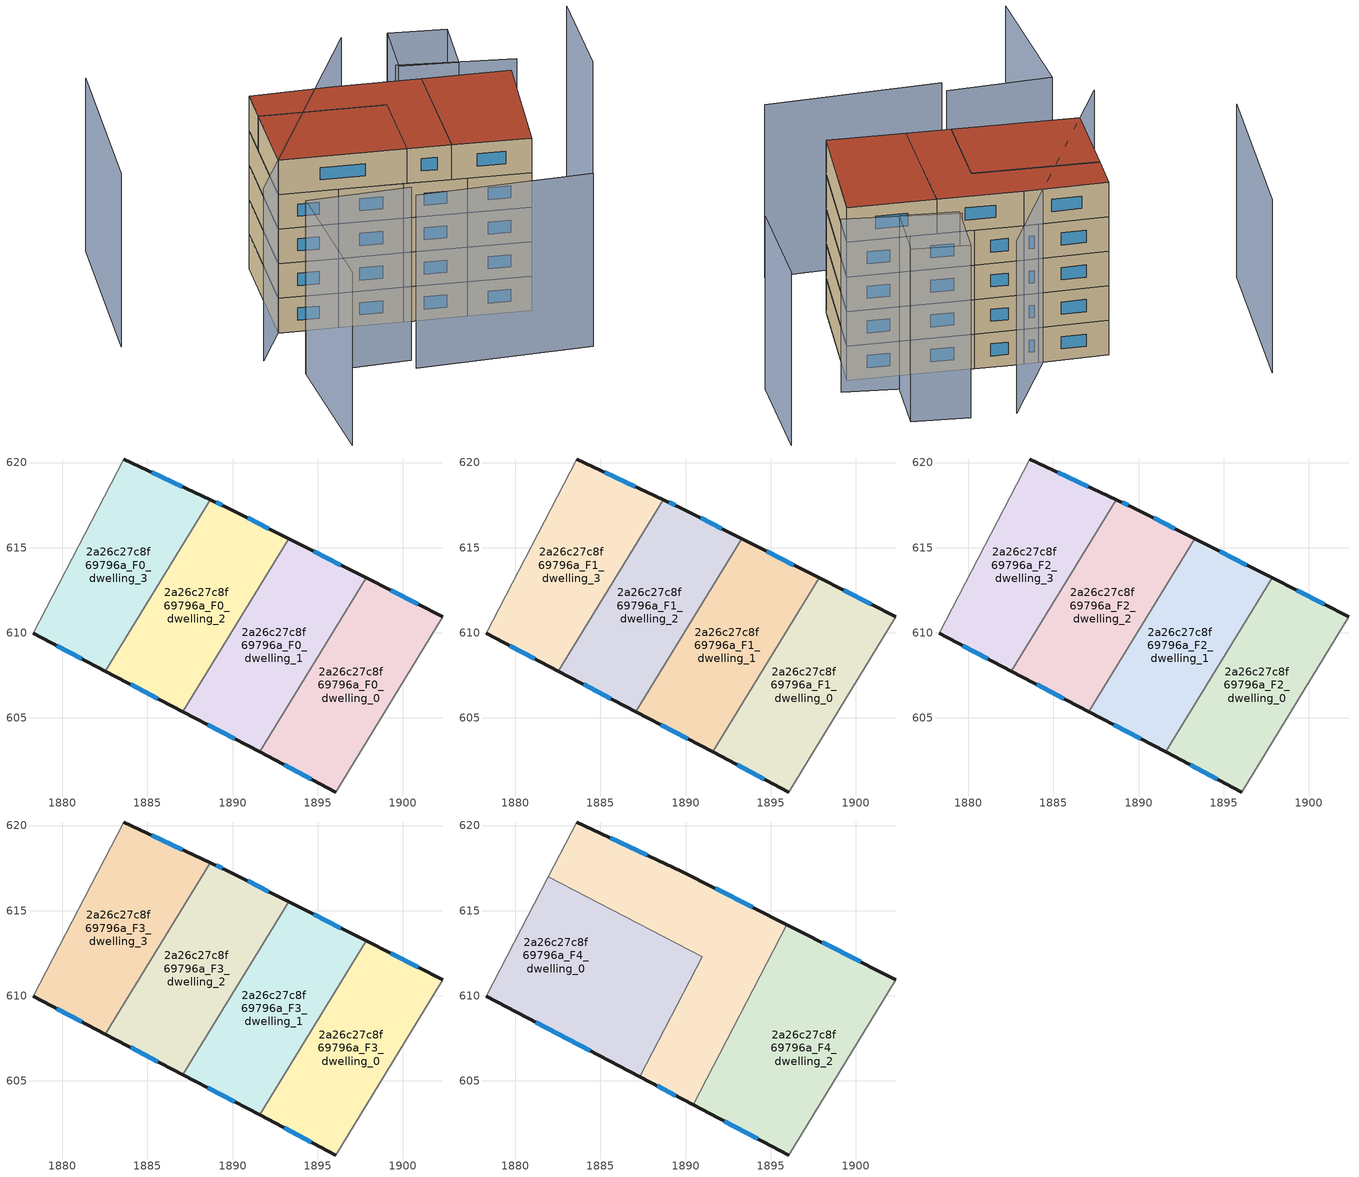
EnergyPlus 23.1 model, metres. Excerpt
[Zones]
2a26c27c8f69796a_F0_dwelling_0
 floor ground (EU_floor_Construction): 1902.37,610.94 1896.08,600.64 1891.59,602.99 1897.85,613.23 z0
 wall outside (EU_wall_Construction): 1902.37,610.94 1897.85,613.23 / 1891.59,602.99 1896.08,600.64 z0:3
 wall adiabatic (EU_wall_Construction): 1896.08,600.64 1902.37,610.94 z0:3
 wall to 2a26c27c8f69796a_F0_dwelling_1 (EU_wall_Construction): 1897.85,613.23 1891.59,602.99 z0:3
 window (EU_Window_Construction): 1900.9,611.68 1899.31,612.49 / 1893.04,602.23 1894.62,601.4 z0.97:2.03
2a26c27c8f69796a_F0_dwelling_1
 floor ground (EU_floor_Construction): 1897.85,613.23 1891.59,602.99 1887.07,605.36 1893.3,615.53 z0
 wall outside (EU_wall_Construction): 1897.85,613.23 1893.3,615.53 / 1887.07,605.36 1891.59,602.99 z0:3
 wall to 2a26c27c8f69796a_F0_dwelling_2 (EU_wall_Construction): 1893.3,615.53 1887.07,605.36 z0:3
 window (EU_Window_Construction): 1896.37,613.97 1894.77,614.78 / 1888.54,604.59 1890.12,603.76 z0.97:2.03
2a26c27c8f69796a_F0_dwelling_2
 floor ground (EU_floor_Construction): 1893.3,615.53 1887.07,605.36 1882.53,607.74 1888.7,617.82 1889.74,617.33 z0
 wall outside (EU_wall_Construction): 1893.3,615.53 1889.74,617.33 1888.7,617.82 / 1882.53,607.74 1887.07,605.36 z0:3
 wall to 2a26c27c8f69796a_F0_dwelling_3 (EU_wall_Construction): 1888.7,617.82 1882.53,607.74 z0:3
 window (EU_Window_Construction): 1889.4,617.49 1889.03,617.66 / 1892.14,616.11 1890.89,616.75 / 1884,606.97 1885.6,606.13 z0.97:2.03
2a26c27c8f69796a_F0_dwelling_3
 floor ground (EU_floor_Construction): 1888.7,617.82 1882.53,607.74 1878.28,609.97 1883.6,620.21 z0
 wall outside (EU_wall_Construction): 1878.28,609.97 1882.53,607.74 / 1888.7,617.82 1883.6,620.21 z0:3
 wall adiabatic (EU_wall_Construction): 1883.6,620.21 1878.28,609.97 z0:3
 window (EU_Window_Construction): 1879.66,609.25 1881.15,608.46 / 1887.04,618.59 1885.25,619.44 z0.97:2.03
2a26c27c8f69796a_F1_dwelling_0
 floor to 2a26c27c8f69796a_F0_dwelling_0 (EU_floor_Construction): 1902.37,610.94 1896.08,600.64 1891.59,602.99 1897.85,613.23 z3
 wall outside (EU_wall_Construction): 1902.37,610.94 1897.85,613.23 / 1891.59,602.99 1896.08,600.64 z3:6
 wall adiabatic (EU_wall_Construction): 1896.08,600.64 1902.37,610.94 z3:6
 wall to 2a26c27c8f69796a_F1_dwelling_1 (EU_wall_Construction): 1897.85,613.23 1891.59,602.99 z3:6
 window (EU_Window_Construction): 1900.9,611.68 1899.31,612.49 / 1893.04,602.23 1894.62,601.4 z3.97:5.03
2a26c27c8f69796a_F1_dwelling_1
 floor to 2a26c27c8f69796a_F0_dwelling_1 (EU_floor_Construction): 1897.85,613.23 1891.59,602.99 1887.07,605.36 1893.3,615.53 z3
 wall outside (EU_wall_Construction): 1897.85,613.23 1893.3,615.53 / 1887.07,605.36 1891.59,602.99 z3:6
 wall to 2a26c27c8f69796a_F1_dwelling_2 (EU_wall_Construction): 1893.3,615.53 1887.07,605.36 z3:6
 window (EU_Window_Construction): 1896.37,613.97 1894.77,614.78 / 1888.54,604.59 1890.12,603.76 z3.97:5.03
2a26c27c8f69796a_F1_dwelling_2
 floor to 2a26c27c8f69796a_F0_dwelling_2 (EU_floor_Construction): 1893.3,615.53 1887.07,605.36 1882.53,607.74 1888.7,617.82 1889.74,617.33 z3
 wall outside (EU_wall_Construction): 1893.3,615.53 1889.74,617.33 1888.7,617.82 / 1882.53,607.74 1887.07,605.36 z3:6
 wall to 2a26c27c8f69796a_F1_dwelling_3 (EU_wall_Construction): 1888.7,617.82 1882.53,607.74 z3:6
 window (EU_Window_Construction): 1889.4,617.49 1889.03,617.66 / 1892.14,616.11 1890.89,616.75 / 1884,606.97 1885.6,606.13 z3.97:5.03
2a26c27c8f69796a_F1_dwelling_3
 floor to 2a26c27c8f69796a_F0_dwelling_3 (EU_floor_Construction): 1888.7,617.82 1882.53,607.74 1878.28,609.97 1883.6,620.21 z3
 wall outside (EU_wall_Construction): 1878.28,609.97 1882.53,607.74 / 1888.7,617.82 1883.6,620.21 z3:6
 wall adiabatic (EU_wall_Construction): 1883.6,620.21 1878.28,609.97 z3:6
 window (EU_Window_Construction): 1879.66,609.25 1881.15,608.46 / 1887.04,618.59 1885.25,619.44 z3.97:5.03
2a26c27c8f69796a_F2_dwelling_0
 floor to 2a26c27c8f69796a_F1_dwelling_0 (EU_floor_Construction): 1902.37,610.94 1896.08,600.64 1891.59,602.99 1897.85,613.23 z6
 wall outside (EU_wall_Construction): 1902.37,610.94 1897.85,613.23 / 1891.59,602.99 1896.08,600.64 z6:9
 wall adiabatic (EU_wall_Construction): 1896.08,600.64 1902.37,610.94 z6:9
 wall to 2a26c27c8f69796a_F2_dwelling_1 (EU_wall_Construction): 1897.85,613.23 1891.59,602.99 z6:9
 window (EU_Window_Construction): 1900.9,611.68 1899.31,612.49 / 1893.04,602.23 1894.62,601.4 z6.97:8.03
2a26c27c8f69796a_F2_dwelling_1
 floor to 2a26c27c8f69796a_F1_dwelling_1 (EU_floor_Construction): 1897.85,613.23 1891.59,602.99 1887.07,605.36 1893.3,615.53 z6
 wall outside (EU_wall_Construction): 1897.85,613.23 1893.3,615.53 / 1887.07,605.36 1891.59,602.99 z6:9
 wall to 2a26c27c8f69796a_F2_dwelling_2 (EU_wall_Construction): 1893.3,615.53 1887.07,605.36 z6:9
 window (EU_Window_Construction): 1896.37,613.97 1894.77,614.78 / 1888.54,604.59 1890.12,603.76 z6.97:8.03
2a26c27c8f69796a_F2_dwelling_2
 floor to 2a26c27c8f69796a_F1_dwelling_2 (EU_floor_Construction): 1893.3,615.53 1887.07,605.36 1882.53,607.74 1888.7,617.82 1889.74,617.33 z6
 wall outside (EU_wall_Construction): 1893.3,615.53 1889.74,617.33 1888.7,617.82 / 1882.53,607.74 1887.07,605.36 z6:9
 wall to 2a26c27c8f69796a_F2_dwelling_3 (EU_wall_Construction): 1888.7,617.82 1882.53,607.74 z6:9
 window (EU_Window_Construction): 1889.4,617.49 1889.03,617.66 / 1892.14,616.11 1890.89,616.75 / 1884,606.97 1885.6,606.13 z6.97:8.03
2a26c27c8f69796a_F2_dwelling_3
 floor to 2a26c27c8f69796a_F1_dwelling_3 (EU_floor_Construction): 1888.7,617.82 1882.53,607.74 1878.28,609.97 1883.6,620.21 z6
 wall outside (EU_wall_Construction): 1878.28,609.97 1882.53,607.74 / 1888.7,617.82 1883.6,620.21 z6:9
 wall adiabatic (EU_wall_Construction): 1883.6,620.21 1878.28,609.97 z6:9
 window (EU_Window_Construction): 1879.66,609.25 1881.15,608.46 / 1887.04,618.59 1885.25,619.44 z6.97:8.03
2a26c27c8f69796a_F3_dwelling_0
 floor to 2a26c27c8f69796a_F2_dwelling_0 (EU_floor_Construction): 1902.37,610.94 1896.08,600.64 1891.59,602.99 1897.85,613.23 z9
 wall outside (EU_wall_Construction): 1902.37,610.94 1897.85,613.23 / 1891.59,602.99 1896.08,600.64 z9:12
 wall adiabatic (EU_wall_Construction): 1896.08,600.64 1902.37,610.94 z9:12
 wall to 2a26c27c8f69796a_F3_dwelling_1 (EU_wall_Construction): 1897.85,613.23 1891.59,602.99 z9:12
 window (EU_Window_Construction): 1900.9,611.68 1899.31,612.49 / 1893.04,602.23 1894.62,601.4 z9.97:11.03
2a26c27c8f69796a_F3_dwelling_1
 floor to 2a26c27c8f69796a_F2_dwelling_1 (EU_floor_Construction): 1897.85,613.23 1891.59,602.99 1887.07,605.36 1893.3,615.53 z9
 wall outside (EU_wall_Construction): 1897.85,613.23 1893.3,615.53 / 1887.07,605.36 1891.59,602.99 z9:12
 wall to 2a26c27c8f69796a_F3_dwelling_2 (EU_wall_Construction): 1893.3,615.53 1887.07,605.36 z9:12
 window (EU_Window_Construction): 1896.37,613.97 1894.77,614.78 / 1888.54,604.59 1890.12,603.76 z9.97:11.03
2a26c27c8f69796a_F3_dwelling_2
 floor to 2a26c27c8f69796a_F2_dwelling_2 (EU_floor_Construction): 1893.3,615.53 1887.07,605.36 1882.53,607.74 1888.7,617.82 1889.74,617.33 z9
 wall outside (EU_wall_Construction): 1893.3,615.53 1889.74,617.33 1888.7,617.82 / 1882.53,607.74 1887.07,605.36 z9:12
 wall to 2a26c27c8f69796a_F3_dwelling_3 (EU_wall_Construction): 1888.7,617.82 1882.53,607.74 z9:12
 window (EU_Window_Construction): 1889.4,617.49 1889.03,617.66 / 1892.14,616.11 1890.89,616.75 / 1884,606.97 1885.6,606.13 z9.97:11.03
2a26c27c8f69796a_F3_dwelling_3
 floor to 2a26c27c8f69796a_F2_dwelling_3 (EU_floor_Construction): 1888.7,617.82 1882.53,607.74 1878.28,609.97 1883.6,620.21 z9
 wall outside (EU_wall_Construction): 1878.28,609.97 1882.53,607.74 / 1888.7,617.82 1883.6,620.21 z9:12
 wall adiabatic (EU_wall_Construction): 1883.6,620.21 1878.28,609.97 z9:12
 window (EU_Window_Construction): 1879.66,609.25 1881.15,608.46 / 1887.04,618.59 1885.25,619.44 z9.97:11.03
2a26c27c8f69796a_F4_dwelling_0
 floor to 2a26c27c8f69796a_F3_dwelling_3 (EU_floor_Construction): 1886.68,614.53 1882.53,607.74 1878.28,609.97 1881.93,617 z12
 floor to 2a26c27c8f69796a_F3_dwelling_2 (EU_floor_Construction): 1890.99,612.29 1889.15,608.75 1887.07,605.36 1882.53,607.74 1886.68,614.53 z12
 floor to 2a26c27c8f69796a_F3_dwelling_1 (EU_floor_Construction): 1889.15,608.75 1887.32,605.23 1887.07,605.36 z12
 wall outside (EU_wall_Construction): 1878.28,609.97 1887.32,605.23 z12:15
 wall adiabatic (EU_wall_Construction): 1881.93,617 1878.28,609.97 z12:15
 wall to 2a26c27c8f69796a_F4_dwelling_1 (EU_wall_Construction): 1887.32,605.23 1890.99,612.29 1881.93,617 z12:15
 window (EU_Window_Construction): 1881.21,608.43 1884.39,606.77 z12.97:14.03
 roof outside (EU_roof_Construction): 1887.32,605.23 1890.99,612.29 1881.93,617 1878.28,609.97 z15
2a26c27c8f69796a_F4_dwelling_1
 floor to 2a26c27c8f69796a_F3_dwelling_1 (EU_floor_Construction): 1895.96,614.18 1890.46,603.59 1887.32,605.23 1889.15,608.75 1893.3,615.53 z12
 floor to 2a26c27c8f69796a_F3_dwelling_3 (EU_floor_Construction): 1888.7,617.82 1886.68,614.53 1881.93,617 1883.6,620.21 z12
 floor to 2a26c27c8f69796a_F3_dwelling_2 (EU_floor_Construction): 1893.3,615.53 1889.15,608.75 1890.99,612.29 1886.68,614.53 1888.7,617.82 1889.74,617.33 z12
 wall outside (EU_wall_Construction): 1895.96,614.18 1889.74,617.33 1883.6,620.21 / 1887.32,605.23 1890.46,603.59 z12:15
 wall adiabatic (EU_wall_Construction): 1883.6,620.21 1881.93,617 z12:15
 wall to 2a26c27c8f69796a_F4_dwelling_2 (EU_wall_Construction): 1890.46,603.59 1895.96,614.18 z12:15
 window (EU_Window_Construction): 1887.75,618.26 1885.59,619.28 / 1893.94,615.2 1891.75,616.31 / 1888.34,604.7 1889.44,604.12 z12.97:14.03
 roof outside (EU_roof_Construction): 1890.46,603.59 1895.96,614.18 1889.74,617.33 1883.6,620.21 1881.93,617 1890.99,612.29 1887.32,605.23 z15
2a26c27c8f69796a_F4_dwelling_2
 floor to 2a26c27c8f69796a_F3_dwelling_0 (EU_floor_Construction): 1902.37,610.94 1896.08,600.64 1891.59,602.99 1897.85,613.23 z12
 floor to 2a26c27c8f69796a_F3_dwelling_1 (EU_floor_Construction): 1897.85,613.23 1891.59,602.99 1890.46,603.59 1895.96,614.18 z12
 wall outside (EU_wall_Construction): 1902.37,610.94 1895.96,614.18 / 1890.46,603.59 1896.08,600.64 z12:15
 wall adiabatic (EU_wall_Construction): 1896.08,600.64 1902.37,610.94 z12:15
 window (EU_Window_Construction): 1900.29,611.99 1898.04,613.13 / 1892.28,602.63 1894.25,601.6 z12.97:14.03
 roof outside (EU_roof_Construction): 1896.08,600.64 1902.37,610.94 1895.96,614.18 1890.46,603.59 z15
shading: 1882.73,598.38 1895.92,592.79 / 1870.35,590.97 1875.45,603.04 / 1875.45,603.04 1883.29,599.72 / 1895.67,623.73 1874.3,606.83 / 1875.68,630.64 1867.24,615.76 / 1908.23,608.13 1912.84,617.06 / 1903.96,612.24 1895.93,617.29 / 1898.96,622.12 1903.04,619.74 / 1903.04,619.74 1900.06,614.6 / 1900.06,614.6 1895.97,616.98 / 1895.97,616.98 1898.96,622.12 z0:15
[Building]
EU S2 Campaign: North Axis=0; Terrain=City; Solar Distribution=FullExterior
[Site:Location]
Bologna: Latitude=44.5; Longitude=11.25; Time Zone=1; Elevation=37
[SizingPeriod:WeatherFileDays]
AnnualSizingPeriod: Begin Month=1; Begin Day of Month=1; End Month=12; End Day of Month=31; Day of Week for Start Day=Monday; Use Weather File Daylight Saving Period=No; Use Weather File Rain and Snow Indicators=No
[MATERIAL]
EU_InternalMass_Material: Roughness=MediumRough; Thickness=0.1; Conductivity=1; Density=1800; Specific Heat=900; Thermal Absorptance=0.9; Solar Absorptance=0.7; Visible Absorptance=0.7
[MATERIAL:NOMASS] Roughness=MediumRough; Thermal Absorptance=0.9; Solar Absorptance=0.7; Visible Absorptance=0.7
Name | Thermal Resistance
EU_wall_NoMass | 0.779417
EU_roof_NoMass | 0.435466
EU_floor_NoMass | 0.588222
[WINDOWMATERIAL:SIMPLEGLAZINGSYSTEM]
EU_Window_SimpleGlazing: UFactor=5.16242; Solar Heat Gain Coefficient=0.85; Visible Transmittance=0.85
[CONSTRUCTION]
EU_wall_Construction: EU_wall_NoMass
EU_roof_Construction: EU_roof_NoMass
EU_floor_Construction: EU_floor_NoMass
EU_Window_Construction: EU_Window_SimpleGlazing
EU_InternalMass_Construction: EU_InternalMass_Material
[ZONE] Type=1; Multiplier=1; Ceiling Height=autocalculate; Floor Area=autocalculate; Part of Total Floor Area=Yes
Name | Volume
2a26c27c8f69796a_F0_dwelling_0; 2a26c27c8f69796a_F1_dwelling_0; 2a26c27c8f69796a_F2_dwelling_0; 2a26c27c8f69796a_F3_dwelling_0 | 182.402
2a26c27c8f69796a_F4_dwelling_0 | 243.1875
2a26c27c8f69796a_F0_dwelling_1; 2a26c27c8f69796a_F1_dwelling_1; 2a26c27c8f69796a_F2_dwelling_1; 2a26c27c8f69796a_F3_dwelling_1 | 182.405
2a26c27c8f69796a_F4_dwelling_1 | 243.193
2a26c27c8f69796a_F0_dwelling_2; 2a26c27c8f69796a_F1_dwelling_2; 2a26c27c8f69796a_F2_dwelling_2; 2a26c27c8f69796a_F3_dwelling_2 | 182.404
2a26c27c8f69796a_F4_dwelling_2 | 243.19
2a26c27c8f69796a_F0_dwelling_3; 2a26c27c8f69796a_F1_dwelling_3; 2a26c27c8f69796a_F2_dwelling_3; 2a26c27c8f69796a_F3_dwelling_3 | 182.383
[INTERNALMASS] Construction=EU_InternalMass_Construction
Name | Zone or ZoneList | Surface Area
2a26c27c8f69796a_F0_dwelling_0_EU_InternalMass | 2a26c27c8f69796a_F0_dwelling_0 | 60.8006
2a26c27c8f69796a_F0_dwelling_1_EU_InternalMass | 2a26c27c8f69796a_F0_dwelling_1 | 60.802
2a26c27c8f69796a_F0_dwelling_2_EU_InternalMass | 2a26c27c8f69796a_F0_dwelling_2 | 60.8009
2a26c27c8f69796a_F0_dwelling_3_EU_InternalMass | 2a26c27c8f69796a_F0_dwelling_3 | 60.7948
2a26c27c8f69796a_F1_dwelling_0_EU_InternalMass | 2a26c27c8f69796a_F1_dwelling_0 | 60.8006
2a26c27c8f69796a_F1_dwelling_1_EU_InternalMass | 2a26c27c8f69796a_F1_dwelling_1 | 60.802
2a26c27c8f69796a_F1_dwelling_2_EU_InternalMass | 2a26c27c8f69796a_F1_dwelling_2 | 60.8009
2a26c27c8f69796a_F1_dwelling_3_EU_InternalMass | 2a26c27c8f69796a_F1_dwelling_3 | 60.7948
2a26c27c8f69796a_F2_dwelling_0_EU_InternalMass | 2a26c27c8f69796a_F2_dwelling_0 | 60.8006
2a26c27c8f69796a_F2_dwelling_1_EU_InternalMass | 2a26c27c8f69796a_F2_dwelling_1 | 60.802
2a26c27c8f69796a_F2_dwelling_2_EU_InternalMass | 2a26c27c8f69796a_F2_dwelling_2 | 60.8009
2a26c27c8f69796a_F2_dwelling_3_EU_InternalMass | 2a26c27c8f69796a_F2_dwelling_3 | 60.7948
2a26c27c8f69796a_F3_dwelling_0_EU_InternalMass | 2a26c27c8f69796a_F3_dwelling_0 | 60.8006
2a26c27c8f69796a_F3_dwelling_1_EU_InternalMass | 2a26c27c8f69796a_F3_dwelling_1 | 60.802
2a26c27c8f69796a_F3_dwelling_2_EU_InternalMass | 2a26c27c8f69796a_F3_dwelling_2 | 60.8009
2a26c27c8f69796a_F3_dwelling_3_EU_InternalMass | 2a26c27c8f69796a_F3_dwelling_3 | 60.7948
2a26c27c8f69796a_F4_dwelling_0_EU_InternalMass | 2a26c27c8f69796a_F4_dwelling_0 | 81.0624
2a26c27c8f69796a_F4_dwelling_1_EU_InternalMass | 2a26c27c8f69796a_F4_dwelling_1 | 81.0642
2a26c27c8f69796a_F4_dwelling_2_EU_InternalMass | 2a26c27c8f69796a_F4_dwelling_2 | 81.0605
[OTHEREQUIPMENT] Fuel Type=Electricity; Design Level Calculation Method=Watts/Area; Power per Zone Floor Area=1; Fraction Latent=0; Fraction Radiant=0; Fraction Lost=0; Carbon Dioxide Generation Rate=0; EndUse Subcategory=EU_Step8_InternalGains
Name | Zone or ZoneList or Space or SpaceList | Schedule
EU_Step8_InternalGain_2a26c27c8f69796a_F0_dwelling_0_f000 | 2a26c27c8f69796a_F0_dwelling_0 | EU_Step8_GainSchedule_2a26c27c8f69796a_F0_dwelling_0_f000
EU_Step8_InternalGain_2a26c27c8f69796a_F0_dwelling_1_f000 | 2a26c27c8f69796a_F0_dwelling_1 | EU_Step8_GainSchedule_2a26c27c8f69796a_F0_dwelling_1_f000
EU_Step8_InternalGain_2a26c27c8f69796a_F0_dwelling_2_f000 | 2a26c27c8f69796a_F0_dwelling_2 | EU_Step8_GainSchedule_2a26c27c8f69796a_F0_dwelling_2_f000
EU_Step8_InternalGain_2a26c27c8f69796a_F0_dwelling_3_f000 | 2a26c27c8f69796a_F0_dwelling_3 | EU_Step8_GainSchedule_2a26c27c8f69796a_F0_dwelling_3_f000
EU_Step8_InternalGain_2a26c27c8f69796a_F1_dwelling_0_f000 | 2a26c27c8f69796a_F1_dwelling_0 | EU_Step8_GainSchedule_2a26c27c8f69796a_F1_dwelling_0_f000
EU_Step8_InternalGain_2a26c27c8f69796a_F1_dwelling_1_f000 | 2a26c27c8f69796a_F1_dwelling_1 | EU_Step8_GainSchedule_2a26c27c8f69796a_F1_dwelling_1_f000
EU_Step8_InternalGain_2a26c27c8f69796a_F1_dwelling_2_f000 | 2a26c27c8f69796a_F1_dwelling_2 | EU_Step8_GainSchedule_2a26c27c8f69796a_F1_dwelling_2_f000
EU_Step8_InternalGain_2a26c27c8f69796a_F1_dwelling_3_f000 | 2a26c27c8f69796a_F1_dwelling_3 | EU_Step8_GainSchedule_2a26c27c8f69796a_F1_dwelling_3_f000
EU_Step8_InternalGain_2a26c27c8f69796a_F2_dwelling_0_f000 | 2a26c27c8f69796a_F2_dwelling_0 | EU_Step8_GainSchedule_2a26c27c8f69796a_F2_dwelling_0_f000
EU_Step8_InternalGain_2a26c27c8f69796a_F2_dwelling_1_f000 | 2a26c27c8f69796a_F2_dwelling_1 | EU_Step8_GainSchedule_2a26c27c8f69796a_F2_dwelling_1_f000
EU_Step8_InternalGain_2a26c27c8f69796a_F2_dwelling_2_f000 | 2a26c27c8f69796a_F2_dwelling_2 | EU_Step8_GainSchedule_2a26c27c8f69796a_F2_dwelling_2_f000
EU_Step8_InternalGain_2a26c27c8f69796a_F2_dwelling_3_f000 | 2a26c27c8f69796a_F2_dwelling_3 | EU_Step8_GainSchedule_2a26c27c8f69796a_F2_dwelling_3_f000
EU_Step8_InternalGain_2a26c27c8f69796a_F3_dwelling_0_f000 | 2a26c27c8f69796a_F3_dwelling_0 | EU_Step8_GainSchedule_2a26c27c8f69796a_F3_dwelling_0_f000
EU_Step8_InternalGain_2a26c27c8f69796a_F3_dwelling_1_f000 | 2a26c27c8f69796a_F3_dwelling_1 | EU_Step8_GainSchedule_2a26c27c8f69796a_F3_dwelling_1_f000
EU_Step8_InternalGain_2a26c27c8f69796a_F3_dwelling_2_f000 | 2a26c27c8f69796a_F3_dwelling_2 | EU_Step8_GainSchedule_2a26c27c8f69796a_F3_dwelling_2_f000
EU_Step8_InternalGain_2a26c27c8f69796a_F3_dwelling_3_f000 | 2a26c27c8f69796a_F3_dwelling_3 | EU_Step8_GainSchedule_2a26c27c8f69796a_F3_dwelling_3_f000
EU_Step8_InternalGain_2a26c27c8f69796a_F4_dwelling_0_f000 | 2a26c27c8f69796a_F4_dwelling_0 | EU_Step8_GainSchedule_2a26c27c8f69796a_F4_dwelling_0_f000
EU_Step8_InternalGain_2a26c27c8f69796a_F4_dwelling_1_f000 | 2a26c27c8f69796a_F4_dwelling_1 | EU_Step8_GainSchedule_2a26c27c8f69796a_F4_dwelling_1_f000
EU_Step8_InternalGain_2a26c27c8f69796a_F4_dwelling_2_f000 | 2a26c27c8f69796a_F4_dwelling_2 | EU_Step8_GainSchedule_2a26c27c8f69796a_F4_dwelling_2_f000
[ZONEVENTILATION:DESIGNFLOWRATE] Schedule=EU_AlwaysOn; Design Flow Rate Calculation Method=AirChanges/Hour; Air Changes per Hour=0.712058; Ventilation Type=Natural; Fan Pressure Rise=0; Fan Total Efficiency=1; Constant Term Coefficient=1; Temperature Term Coefficient=0; Velocity Term Coefficient=0; Velocity Squared Term Coefficient=0; Minimum Indoor Temperature=-100; Maximum Indoor Temperature=100; Delta Temperature=-100; Minimum Outdoor Temperature=-100; Maximum Outdoor Temperature=100; Maximum Wind Speed=40
Name | Zone or ZoneList or Space or SpaceList
EU_ConstantAir_2a26c27c8f69796a_F0_dwelling_0 | 2a26c27c8f69796a_F0_dwelling_0
EU_ConstantAir_2a26c27c8f69796a_F0_dwelling_1 | 2a26c27c8f69796a_F0_dwelling_1
EU_ConstantAir_2a26c27c8f69796a_F0_dwelling_2 | 2a26c27c8f69796a_F0_dwelling_2
EU_ConstantAir_2a26c27c8f69796a_F0_dwelling_3 | 2a26c27c8f69796a_F0_dwelling_3
EU_ConstantAir_2a26c27c8f69796a_F1_dwelling_0 | 2a26c27c8f69796a_F1_dwelling_0
EU_ConstantAir_2a26c27c8f69796a_F1_dwelling_1 | 2a26c27c8f69796a_F1_dwelling_1
EU_ConstantAir_2a26c27c8f69796a_F1_dwelling_2 | 2a26c27c8f69796a_F1_dwelling_2
EU_ConstantAir_2a26c27c8f69796a_F1_dwelling_3 | 2a26c27c8f69796a_F1_dwelling_3
EU_ConstantAir_2a26c27c8f69796a_F2_dwelling_0 | 2a26c27c8f69796a_F2_dwelling_0
EU_ConstantAir_2a26c27c8f69796a_F2_dwelling_1 | 2a26c27c8f69796a_F2_dwelling_1
EU_ConstantAir_2a26c27c8f69796a_F2_dwelling_2 | 2a26c27c8f69796a_F2_dwelling_2
EU_ConstantAir_2a26c27c8f69796a_F2_dwelling_3 | 2a26c27c8f69796a_F2_dwelling_3
EU_ConstantAir_2a26c27c8f69796a_F3_dwelling_0 | 2a26c27c8f69796a_F3_dwelling_0
EU_ConstantAir_2a26c27c8f69796a_F3_dwelling_1 | 2a26c27c8f69796a_F3_dwelling_1
EU_ConstantAir_2a26c27c8f69796a_F3_dwelling_2 | 2a26c27c8f69796a_F3_dwelling_2
EU_ConstantAir_2a26c27c8f69796a_F3_dwelling_3 | 2a26c27c8f69796a_F3_dwelling_3
EU_ConstantAir_2a26c27c8f69796a_F4_dwelling_0 | 2a26c27c8f69796a_F4_dwelling_0
EU_ConstantAir_2a26c27c8f69796a_F4_dwelling_1 | 2a26c27c8f69796a_F4_dwelling_1
EU_ConstantAir_2a26c27c8f69796a_F4_dwelling_2 | 2a26c27c8f69796a_F4_dwelling_2
[HVACTEMPLATE:THERMOSTAT] Constant Heating Setpoint=20; Constant Cooling Setpoint=50
EU_HeatOnly_2a26c27c8f69796a_F0_dwelling_0; EU_HeatOnly_2a26c27c8f69796a_F0_dwelling_1; EU_HeatOnly_2a26c27c8f69796a_F0_dwelling_2; EU_HeatOnly_2a26c27c8f69796a_F0_dwelling_3; EU_HeatOnly_2a26c27c8f69796a_F1_dwelling_0; EU_HeatOnly_2a26c27c8f69796a_F1_dwelling_1; EU_HeatOnly_2a26c27c8f69796a_F1_dwelling_2; EU_HeatOnly_2a26c27c8f69796a_F1_dwelling_3; EU_HeatOnly_2a26c27c8f69796a_F2_dwelling_0; EU_HeatOnly_2a26c27c8f69796a_F2_dwelling_1; EU_HeatOnly_2a26c27c8f69796a_F2_dwelling_2; EU_HeatOnly_2a26c27c8f69796a_F2_dwelling_3; EU_HeatOnly_2a26c27c8f69796a_F3_dwelling_0; EU_HeatOnly_2a26c27c8f69796a_F3_dwelling_1; EU_HeatOnly_2a26c27c8f69796a_F3_dwelling_2; EU_HeatOnly_2a26c27c8f69796a_F3_dwelling_3; EU_HeatOnly_2a26c27c8f69796a_F4_dwelling_0; EU_HeatOnly_2a26c27c8f69796a_F4_dwelling_1; EU_HeatOnly_2a26c27c8f69796a_F4_dwelling_2
[HVACTEMPLATE:ZONE:IDEALLOADSAIRSYSTEM] System Availability Schedule=EU_AlwaysOn; Maximum Heating Supply Air Temperature=50; Minimum Cooling Supply Air Temperature=13; Maximum Heating Supply Air Humidity Ratio=0.0156; Minimum Cooling Supply Air Humidity Ratio=0.0077; Heating Limit=NoLimit; Cooling Limit=NoLimit; Heating Availability Schedule=EU_AlwaysOn; Cooling Availability Schedule=EU_CoolingOff; Dehumidification Control Type=ConstantSensibleHeatRatio; Cooling Sensible Heat Ratio=0.7; Dehumidification Setpoint=60; Humidification Control Type=None; Humidification Setpoint=30; Outdoor Air Method=None; Outdoor Air Flow Rate per Person=0.00944; Outdoor Air Flow Rate per Zone Floor Area=0; Outdoor Air Flow Rate per Zone=0; Demand Controlled Ventilation Type=None; Outdoor Air Economizer Type=NoEconomizer; Heat Recovery Type=None; Sensible Heat Recovery Effectiveness=0.7; Latent Heat Recovery Effectiveness=0.65
Name | Template Thermostat
2a26c27c8f69796a_F0_dwelling_0 | EU_HeatOnly_2a26c27c8f69796a_F0_dwelling_0
2a26c27c8f69796a_F0_dwelling_1 | EU_HeatOnly_2a26c27c8f69796a_F0_dwelling_1
2a26c27c8f69796a_F0_dwelling_2 | EU_HeatOnly_2a26c27c8f69796a_F0_dwelling_2
2a26c27c8f69796a_F0_dwelling_3 | EU_HeatOnly_2a26c27c8f69796a_F0_dwelling_3
2a26c27c8f69796a_F1_dwelling_0 | EU_HeatOnly_2a26c27c8f69796a_F1_dwelling_0
2a26c27c8f69796a_F1_dwelling_1 | EU_HeatOnly_2a26c27c8f69796a_F1_dwelling_1
2a26c27c8f69796a_F1_dwelling_2 | EU_HeatOnly_2a26c27c8f69796a_F1_dwelling_2
2a26c27c8f69796a_F1_dwelling_3 | EU_HeatOnly_2a26c27c8f69796a_F1_dwelling_3
2a26c27c8f69796a_F2_dwelling_0 | EU_HeatOnly_2a26c27c8f69796a_F2_dwelling_0
2a26c27c8f69796a_F2_dwelling_1 | EU_HeatOnly_2a26c27c8f69796a_F2_dwelling_1
2a26c27c8f69796a_F2_dwelling_2 | EU_HeatOnly_2a26c27c8f69796a_F2_dwelling_2
2a26c27c8f69796a_F2_dwelling_3 | EU_HeatOnly_2a26c27c8f69796a_F2_dwelling_3
2a26c27c8f69796a_F3_dwelling_0 | EU_HeatOnly_2a26c27c8f69796a_F3_dwelling_0
2a26c27c8f69796a_F3_dwelling_1 | EU_HeatOnly_2a26c27c8f69796a_F3_dwelling_1
2a26c27c8f69796a_F3_dwelling_2 | EU_HeatOnly_2a26c27c8f69796a_F3_dwelling_2
2a26c27c8f69796a_F3_dwelling_3 | EU_HeatOnly_2a26c27c8f69796a_F3_dwelling_3
2a26c27c8f69796a_F4_dwelling_0 | EU_HeatOnly_2a26c27c8f69796a_F4_dwelling_0
2a26c27c8f69796a_F4_dwelling_1 | EU_HeatOnly_2a26c27c8f69796a_F4_dwelling_1
2a26c27c8f69796a_F4_dwelling_2 | EU_HeatOnly_2a26c27c8f69796a_F4_dwelling_2
[SIZING:ZONE] Zone Cooling Design Supply Air Temperature Input Method=SupplyAirTemperature; Zone Cooling Design Supply Air Temperature=13; Zone Heating Design Supply Air Temperature Input Method=SupplyAirTemperature; Zone Heating Design Supply Air Temperature=50; Zone Cooling Design Supply Air Humidity Ratio=0.008; Zone Heating Design Supply Air Humidity Ratio=0.008; Cooling Design Air Flow Method=DesignDay; Cooling Design Air Flow Rate=0; Cooling Minimum Air Flow per Zone Floor Area=0.000762; Cooling Minimum Air Flow=0; Cooling Minimum Air Flow Fraction=0.2; Heating Design Air Flow Method=DesignDay; Heating Design Air Flow Rate=0; Heating Maximum Air Flow per Zone Floor Area=0.002032; Heating Maximum Air Flow=0.141576; Heating Maximum Air Flow Fraction=0.3; Account for Dedicated Outdoor Air System=No; Dedicated Outdoor Air System Control Strategy=NeutralSupplyAir; Dedicated Outdoor Air Low Setpoint Temperature for Design=autosize; Dedicated Outdoor Air High Setpoint Temperature for Design=autosize; Zone Load Sizing Method=Sensible Load Only No Latent Load; Zone Latent Cooling Design Supply Air Humidity Ratio Input Method=HumidityRatioDifference; Zone Cooling Design Supply Air Humidity Ratio Difference=0.005; Zone Latent Heating Design Supply Air Humidity Ratio Input Method=HumidityRatioDifference; Zone Humidification Design Supply Air Humidity Ratio Difference=0.005
2a26c27c8f69796a_F0_dwelling_0; 2a26c27c8f69796a_F0_dwelling_1; 2a26c27c8f69796a_F0_dwelling_2; 2a26c27c8f69796a_F0_dwelling_3; 2a26c27c8f69796a_F1_dwelling_0; 2a26c27c8f69796a_F1_dwelling_1; 2a26c27c8f69796a_F1_dwelling_2; 2a26c27c8f69796a_F1_dwelling_3; 2a26c27c8f69796a_F2_dwelling_0; 2a26c27c8f69796a_F2_dwelling_1; 2a26c27c8f69796a_F2_dwelling_2; 2a26c27c8f69796a_F2_dwelling_3; 2a26c27c8f69796a_F3_dwelling_0; 2a26c27c8f69796a_F3_dwelling_1; 2a26c27c8f69796a_F3_dwelling_2; 2a26c27c8f69796a_F3_dwelling_3; 2a26c27c8f69796a_F4_dwelling_0; 2a26c27c8f69796a_F4_dwelling_1; 2a26c27c8f69796a_F4_dwelling_2
[SCHEDULE:CONSTANT]
Name | Hourly Value
EU_AlwaysOn | 1
EU_CoolingOff | 0
[SCHEDULE:FILE] Column Number=1; Rows to Skip at Top=0; Number of Hours of Data=8760; Column Separator=Comma; Interpolate to Timestep=No; Minutes per Item=60; Adjust Schedule for Daylight Savings=Yes
Name | File
EU_Step8_GainSchedule_2a26c27c8f69796a_F0_dwelling_0_f000 | ../../schedules/2a26c27c8f69796a/2a26c27c8f69796a_F0_dwelling_0_f000_gain.csv
EU_Step8_GainSchedule_2a26c27c8f69796a_F0_dwelling_1_f000 | ../../schedules/2a26c27c8f69796a/2a26c27c8f69796a_F0_dwelling_1_f000_gain.csv
EU_Step8_GainSchedule_2a26c27c8f69796a_F0_dwelling_2_f000 | ../../schedules/2a26c27c8f69796a/2a26c27c8f69796a_F0_dwelling_2_f000_gain.csv
EU_Step8_GainSchedule_2a26c27c8f69796a_F0_dwelling_3_f000 | ../../schedules/2a26c27c8f69796a/2a26c27c8f69796a_F0_dwelling_3_f000_gain.csv
EU_Step8_GainSchedule_2a26c27c8f69796a_F1_dwelling_0_f000 | ../../schedules/2a26c27c8f69796a/2a26c27c8f69796a_F1_dwelling_0_f000_gain.csv
EU_Step8_GainSchedule_2a26c27c8f69796a_F1_dwelling_1_f000 | ../../schedules/2a26c27c8f69796a/2a26c27c8f69796a_F1_dwelling_1_f000_gain.csv
EU_Step8_GainSchedule_2a26c27c8f69796a_F1_dwelling_2_f000 | ../../schedules/2a26c27c8f69796a/2a26c27c8f69796a_F1_dwelling_2_f000_gain.csv
EU_Step8_GainSchedule_2a26c27c8f69796a_F1_dwelling_3_f000 | ../../schedules/2a26c27c8f69796a/2a26c27c8f69796a_F1_dwelling_3_f000_gain.csv
EU_Step8_GainSchedule_2a26c27c8f69796a_F2_dwelling_0_f000 | ../../schedules/2a26c27c8f69796a/2a26c27c8f69796a_F2_dwelling_0_f000_gain.csv
EU_Step8_GainSchedule_2a26c27c8f69796a_F2_dwelling_1_f000 | ../../schedules/2a26c27c8f69796a/2a26c27c8f69796a_F2_dwelling_1_f000_gain.csv
EU_Step8_GainSchedule_2a26c27c8f69796a_F2_dwelling_2_f000 | ../../schedules/2a26c27c8f69796a/2a26c27c8f69796a_F2_dwelling_2_f000_gain.csv
EU_Step8_GainSchedule_2a26c27c8f69796a_F2_dwelling_3_f000 | ../../schedules/2a26c27c8f69796a/2a26c27c8f69796a_F2_dwelling_3_f000_gain.csv
EU_Step8_GainSchedule_2a26c27c8f69796a_F3_dwelling_0_f000 | ../../schedules/2a26c27c8f69796a/2a26c27c8f69796a_F3_dwelling_0_f000_gain.csv
EU_Step8_GainSchedule_2a26c27c8f69796a_F3_dwelling_1_f000 | ../../schedules/2a26c27c8f69796a/2a26c27c8f69796a_F3_dwelling_1_f000_gain.csv
EU_Step8_GainSchedule_2a26c27c8f69796a_F3_dwelling_2_f000 | ../../schedules/2a26c27c8f69796a/2a26c27c8f69796a_F3_dwelling_2_f000_gain.csv
EU_Step8_GainSchedule_2a26c27c8f69796a_F3_dwelling_3_f000 | ../../schedules/2a26c27c8f69796a/2a26c27c8f69796a_F3_dwelling_3_f000_gain.csv
EU_Step8_GainSchedule_2a26c27c8f69796a_F4_dwelling_0_f000 | ../../schedules/2a26c27c8f69796a/2a26c27c8f69796a_F4_dwelling_0_f000_gain.csv
EU_Step8_GainSchedule_2a26c27c8f69796a_F4_dwelling_1_f000 | ../../schedules/2a26c27c8f69796a/2a26c27c8f69796a_F4_dwelling_1_f000_gain.csv
EU_Step8_GainSchedule_2a26c27c8f69796a_F4_dwelling_2_f000 | ../../schedules/2a26c27c8f69796a/2a26c27c8f69796a_F4_dwelling_2_f000_gain.csv
